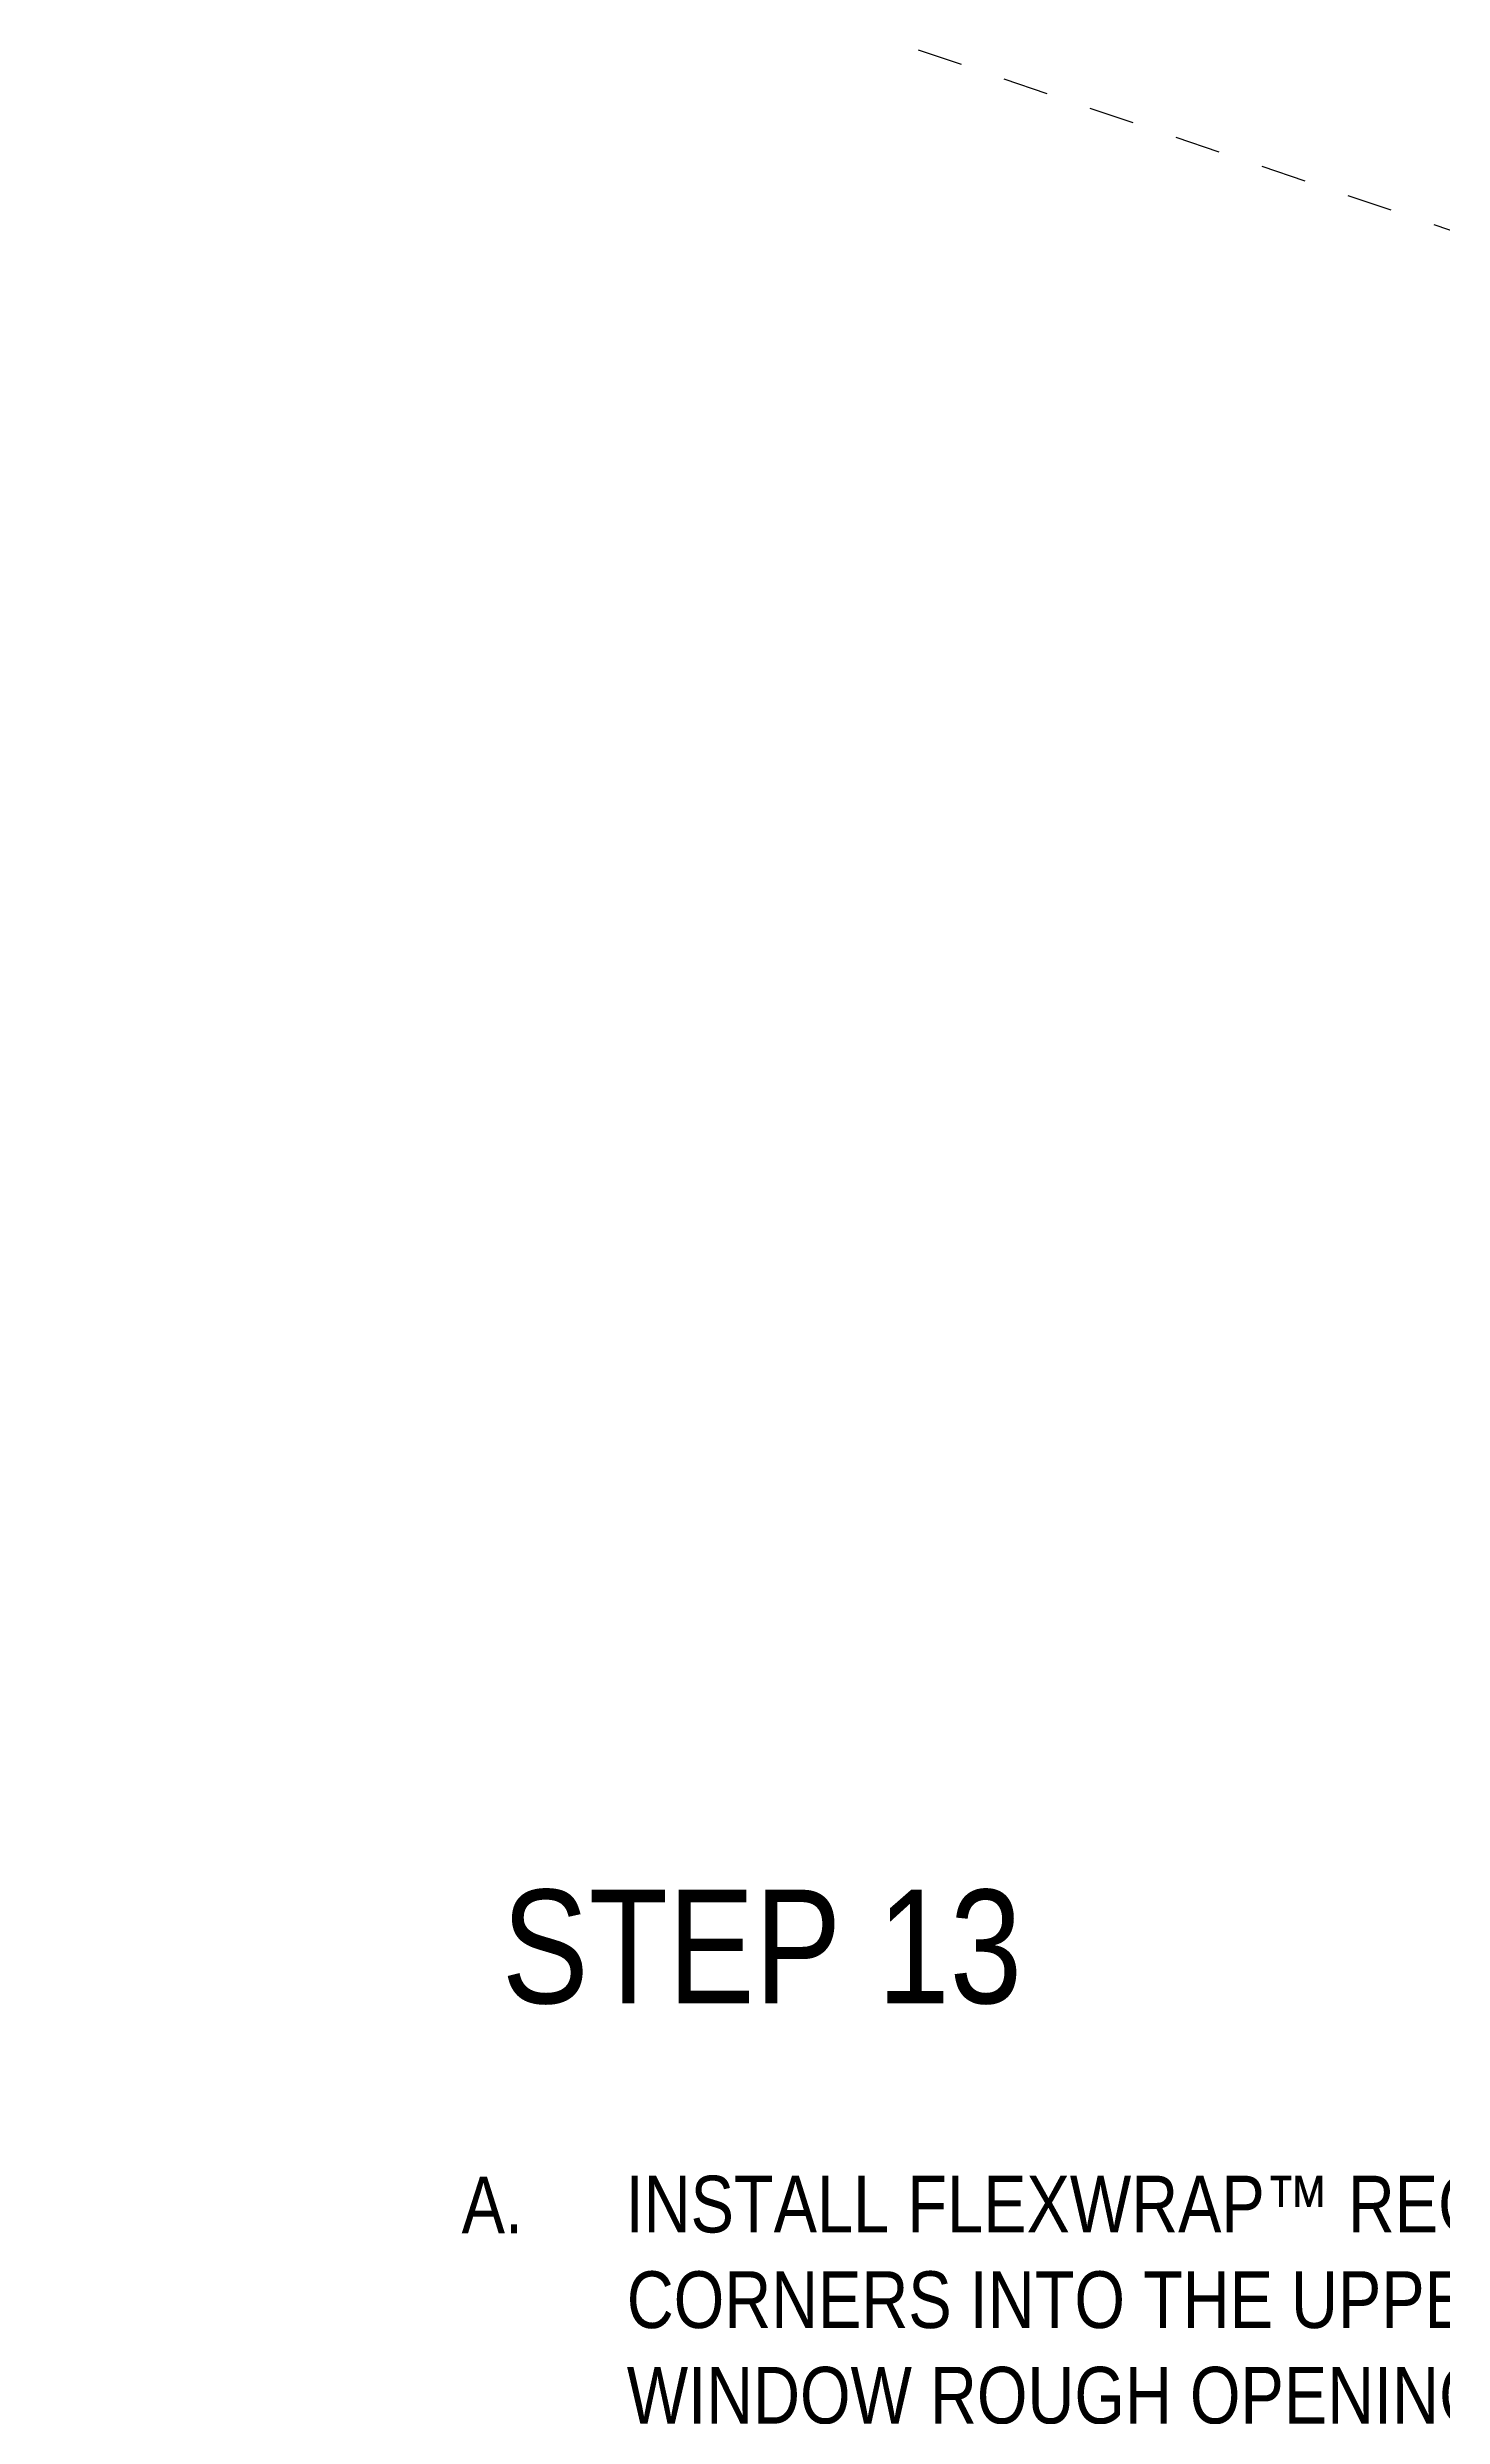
# Model space of a CAD drawing. Extents: x -1392 to 5791, y -3809 to 1722.
# Drawn here: x 1.4 to 278, y -3091 to -2621.1 of the extents above; entities that cross this region are included whole.
import ezdxf

# ---------------------------------------------------------------- set-up
doc = ezdxf.new("R2010")
doc.units = 0
doc.header["$MEASUREMENT"] = 0
doc.linetypes.add('AI-Linetype-24', pattern=[18, 9, -9])
for name, color, linetype, lineweight in [('.ATI-TEXT', 7, 'Continuous', 0), ('G-ANNO-TTLB', 7, 'Continuous', 0), ('TYVEK', 7, 'Continuous', 0)]:
    doc.layers.add(name, color=color, linetype=linetype, lineweight=lineweight)

# ---------------------------------------------------------------- blocks, each defined once
blk = doc.blocks.new('Block_56')
at = {"layer": '.ATI-TEXT', "char_height": 0.2, "attachment_point": 7}
for s, insert in [('\\C18;\\c0;\\FArial Narrow|b0|i0|c1;\\H11.249999;\\W1.000000;A.', (83.5, -3054.62)), ('\\C18;\\c0;\\FArial Narrow|b0|i0|c1;\\H11.249999;\\W1.000000;INSTALL FLEXWRAP™ RECESSED WINDOW', (116.02, -3054.62)), ('\\C18;\\c0;\\FArial Narrow|b0|i0|c1;\\H11.249999;\\W1.000000;CORNERS INTO THE UPPER CORNER OF THE', (116.25, -3073.57)), ('\\C18;\\c0;\\FArial Narrow|b0|i0|c1;\\H11.249999;\\W1.000000;WINDOW ROUGH OPENING WITH EXPOSED', (116.25, -3092.52)), ('\\C18;\\c0;\\FArial Narrow|b0|i0|c1;\\H11.249999;\\W1.000000;BUTYL ADHERED ONTO THE WINDOW FLANGES', (116.59, -3111.47)), ('\\C18;\\c0;\\FArial Narrow|b0|i0|c1;\\H11.249999;\\W1.000000;IN A SIMILAR MANNER USED FOR LOWER', (116.59, -3130.42)), ('\\C18;\\c0;\\FMyriad Pro|b0|i0|c1;\\H0.070800;\\W1.000000;Lorem ipsum', (425.11, -3116.63)), ('\\C18;\\c0;\\FArial Narrow|b0|i0|c1;\\H11.249999;\\W1.000000;CORNER PIECES (SEE STEP 5).', (116.29, -3149.37)), ('\\C18;\\c0;\\FArial Narrow|b0|i0|c1;\\H11.249999;\\W1.000000;B.', (82.54, -3170.25)), ('\\C18;\\c0;\\FArial Narrow|b0|i0|c1;\\H11.249999;\\W1.000000;REMOVE REMAINING RELEASE PAPER AND', (116.25, -3170.25)), ('\\C18;\\c0;\\FArial Narrow|b0|i0|c1;\\H11.249999;\\W1.000000;ADHERE EXPOSED BUTYL ONTO HEAD AND', (117.25, -3189.2)), ('\\C18;\\c0;\\FArial Narrow|b0|i0|c1;\\H11.249999;\\W1.000000;JAMB WALLS OF THE RECESS.', (116.9, -3208.15)), ('\\C18;\\c0;\\FArial Narrow|b0|i0|c1;\\H11.249999;\\W1.000000;C.', (82.88, -3227.1)), ('\\C18;\\c0;\\FArial Narrow|b0|i0|c1;\\H11.249999;\\W1.000000;APPLY A BEAD OF A CHEMICALLY-COMPATIBLE', (116.25, -3227.1)), ('\\C18;\\c0;\\FArial Narrow|b0|i0|c1;\\H11.249999;\\W1.000000;SEALANT INSIDE THE CORNER FLAP BEHIND ', (116.66, -3246.05)), ('\\C18;\\c0;\\FArial Narrow|b0|i0|c1;\\H11.249999;\\W1.000000;THE LOOSE TRIANGULAR FLAP OF THE ', (116.02, -3265)), ('\\C18;\\c0;\\FArial Narrow|b0|i0|c1;\\H11.249999;\\W1.000000;CORNER PIECE. ', (116.32, -3283.95)), ('\\C18;\\c0;\\FArial Narrow|b0|i0|c1;\\H11.249999;\\W1.000000;D.', (82.53, -3303.84)), ('\\C18;\\c0;\\FArial Narrow|b0|i0|c1;\\H11.249999;\\W1.000000;REPEAT STEPS A THROUGH C FOR', (116.25, -3303.84)), ('\\C18;\\c0;\\FArial Narrow|b0|i0|c1;\\H11.249999;\\W1.000000;OPPOSITE CORNER.', (116.59, -3322.79))]:
    blk.add_mtext(s, dxfattribs=dict(at, insert=insert))

msp = doc.modelspace()

# ---------------------------------------------------------------- hatches: boundary and pattern name
at = {"layer": 'G-ANNO-TTLB', "true_color": 0xff00ff, "transparency": 33554687}
h = msp.add_hatch(color=6, dxfattribs=at)
edge = h.paths.add_edge_path()
edge.add_spline(control_points=[(1773.02, -3692.6), (1773.02, -3692.6), (-1156.5, -3692.6), (-1156.5, -3692.6), (-1156.5, -3692.6), (-1156.5, -1235.6), (-1156.5, -1235.6), (-1156.5, -1235.6), (1773.02, -1235.6), (1773.02, -1235.6), (1773.02, -1235.6), (1773.02, -3692.6), (1773.02, -3692.6)], knot_values=[0, 0, 0, 0, 1, 1, 1, 2, 2, 2, 3, 3, 3, 4, 4, 4, 4], degree=3, periodic=0)
edge = h.paths.add_edge_path()
edge.add_spline(control_points=[(-1147.5, -1244.6), (-1147.5, -1244.6), (-1147.5, -3683.6), (-1147.5, -3683.6), (-1147.5, -3683.6), (1764.02, -3683.6), (1764.02, -3683.6), (1764.02, -3683.6), (1764.02, -1244.6), (1764.02, -1244.6), (1764.02, -1244.6), (-1147.5, -1244.6), (-1147.5, -1244.6)], knot_values=[0, 0, 0, 0, 1, 1, 1, 2, 2, 2, 3, 3, 3, 4, 4, 4, 4], degree=3, periodic=0)
edge.add_line((-1147.5, -1244.6), (-1147.5, -1244.6))

# ---------------------------------------------------------------- linework, layer by layer
at = {"layer": 'G-ANNO-TTLB'}
for points in [[(1773.02, -3692.6), (1773.02, -3692.6), (-1156.5, -3692.6), (-1156.5, -3692.6), (-1156.5, -3692.6), (-1156.5, -1235.6), (-1156.5, -1235.6), (-1156.5, -1235.6), (1773.02, -1235.6), (1773.02, -1235.6), (1773.02, -1235.6), (1773.02, -3692.6), (1773.02, -3692.6)], [(-1147.5, -1244.6), (-1147.5, -1244.6), (-1147.5, -3683.6), (-1147.5, -3683.6), (-1147.5, -3683.6), (1764.02, -3683.6), (1764.02, -3683.6), (1764.02, -3683.6), (1764.02, -1244.6), (1764.02, -1244.6), (1764.02, -1244.6), (-1147.5, -1244.6), (-1147.5, -1244.6)]]:
    msp.add_open_spline(points, degree=3, knots=[0, 0, 0, 0, 1, 1, 1, 2, 2, 2, 3, 3, 3, 4, 4, 4, 4], dxfattribs=at)
at = {"layer": 'TYVEK', "color": 18, "linetype": 'AI-Linetype-24', "lineweight": 25, "true_color": 0x000000}
msp.add_line((455.36, -2716.97), (-29.42, -2552.76), dxfattribs=at)

# ---------------------------------------------------------------- block references
at = {"layer": '.ATI-TEXT'}
msp.add_blockref('Block_56', (0, 0), dxfattribs=at)

# ---------------------------------------------------------------- texts
at = {"layer": '.ATI-TEXT', "insert": (91.48, -3009.32), "char_height": 0.2, "attachment_point": 7}
msp.add_mtext('\\C18;\\c0;\\FArial Narrow|b0|i0|c1;\\H22.499999;\\W1.000000;STEP 13', dxfattribs=at)

doc.saveas('drawing.dxf')
